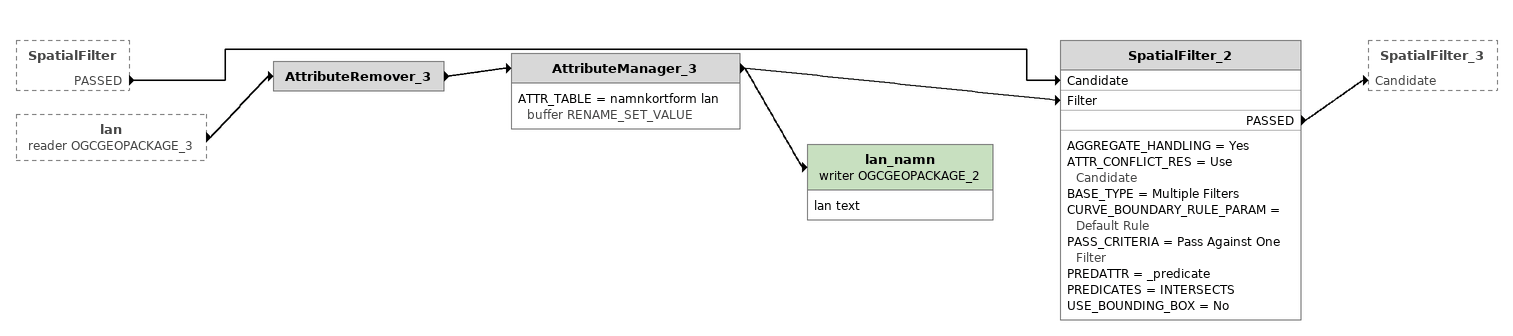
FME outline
SpatialFilter [outside]
    PASSED -> SpatialFilter_2 [Candidate]
lan (reader OGCGEOPACKAGE_3) [outside]
    -> AttributeRemover_3
AttributeRemover_3
    -> AttributeManager_3
AttributeManager_3
    ATTR_TABLE = namnkortform lan  buffer RENAME_SET_VALUE
    -> SpatialFilter_2 [Filter]
    -> lan_namn (writer OGCGEOPACKAGE_2)
SpatialFilter_2
    AGGREGATE_HANDLING = Yes
    ATTR_CONFLICT_RES = Use Candidate
    BASE_TYPE = Multiple Filters
    CURVE_BOUNDARY_RULE_PARAM = Default Rule
    PASS_CRITERIA = Pass Against One Filter
    PREDATTR = _predicate
    PREDICATES = INTERSECTS
    USE_BOUNDING_BOX = No
    PASSED -> SpatialFilter_3 [Candidate]
lan_namn (writer OGCGEOPACKAGE_2)
    attributes: lan text
